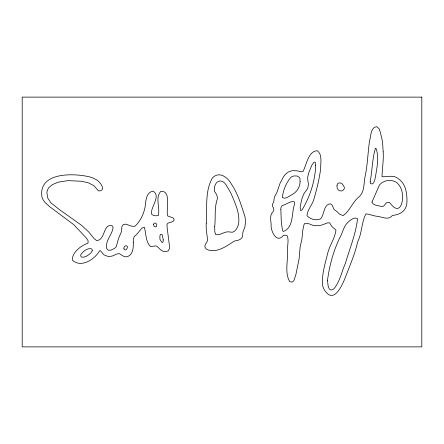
<?xml version="1.0" encoding="UTF-8"?>
<svg xmlns="http://www.w3.org/2000/svg" width="444" height="444" viewBox="0 0 444 444"><rect width="100%" height="100%" fill="white"/><g stroke="black" fill="none" stroke-linecap="round" stroke-linejoin="round"><path stroke-width="0.67" d="M206.288 223.182C205.694 229.01 207.187 234.737 207.564 240.437C206.898 243.134 203.069 245.732 205.805 248.468A6.632 6.632 0 0 0 207.459 249.728C217.027 253.197 226.196 246.331 233.805 241.381A12.743 12.743 0 0 1 236.597 240.548L237.684 240.343A8.103 8.103 0 0 0 240.57 239.061L241.98 237.668L242.596 236.28L242.896 232.09L244.855 227.156L245.382 223.093A31.38 31.38 0 0 0 244.949 216.6C241.27 205.394 237.984 193.706 231.257 183.838C228.083 178.016 220.418 171.6 213.891 176.623A10.229 10.229 0 0 0 212.365 178.055C204.684 191.458 207.298 208.403 206.288 223.182M280.836 209.424L281.324 222.411L282.423 229.853A4.767 4.767 0 0 0 282.822 230.852L283.239 231.524C294.017 227.661 291.325 213.259 294.45 204.556A7.565 7.565 0 0 0 294.433 202.47L294.305 201.759C290.376 200.605 286.558 204.629 282.684 205.411A3.53 3.53 0 0 0 281.707 206.205L281.041 207.337L280.836 209.424M163.292 239.949L162.854 242.324L161.799 242.324L159.945 239.327L159.879 235.992A5.062 5.062 0 0 1 160.578 234.404L162.066 234.421L163.292 239.949M370.207 181.474L370.207 181.99A7.093 7.093 0 0 0 370.435 183.583C374.175 185.919 375.186 178.05 375.618 175.769C377.1 166.783 379.259 157.121 375.968 148.279L375.441 148.279C372.183 159.046 372.311 170.479 370.207 181.474M383.178 151.837C383.766 160.195 382.151 168.42 382.029 176.729C387.49 177.078 393.673 174.52 398.39 178.749C405.666 183.533 407.015 193.035 406.993 201.065C406.959 210.378 401.099 214.596 392.413 215.44C388.112 221.062 381.507 216.311 375.957 216.15A42.346 42.346 0 0 1 369.441 214.408L365.956 213.875C361.438 222.189 362.093 233.072 357.686 241.752C355.289 252.553 351.021 262.831 347.014 273.093C343.778 281.651 334.548 306.804 324.109 289.46A16.944 16.944 0 0 1 322.466 284.709C321.861 274.436 324.914 264.241 327.45 254.362C329.171 245.904 334.87 238.7 335.964 230.181L331.801 226.429L329.603 222.833L327.417 222.888L322.1 224.947A20.896 20.896 0 0 1 316.689 225.696C312.398 226.49 308.985 222.4 304.845 223.36L303.962 224.736L302.725 230.586L301.992 238.556L300.1 247.236L299.073 259.002L295.843 274.758L293.867 280.713L292.196 282.101L289.793 281.69C284.415 273.093 288.156 261.028 287.385 251.354C287.285 246.242 288.85 241.02 287.457 236.003L285.348 235.215L283.505 235.215C276.79 244.383 270.357 230.675 271.14 224.353C270.84 220.685 269.83 216.633 271.795 213.248C273.598 211.572 274.858 208.802 272.738 206.754A3.102 3.102 0 0 1 272.322 204.817L273.809 201.482L274.392 197.042L276.806 192.735L280.059 183.261L283.516 176.723L285.187 174.481L288.533 171.867L292.38 170.64L297.208 170.851L301.293 171.784L302.997 171.462C306.465 165.212 308.175 151.065 317.244 150.716C322.71 154.579 320.451 163.137 320.651 168.97C319.169 179.764 316.517 190.293 313.447 200.721C311.438 205.7 307.365 210.295 306.948 215.717C310.339 219.236 316.078 220.979 320.646 218.881C324.381 214.652 323.593 203.852 330.658 203.863L332.223 205.306L334.027 209.474L337.046 211.616L339.471 214.13L343.14 215.634C349.633 211.1 352.431 202.436 358.558 197.153C364.568 192.463 363.68 184.41 364.857 177.672C367.593 165.545 367.782 152.975 369.563 140.687C371.062 136.319 370.44 127.245 376.756 126.679L379.187 128.81L380.358 132.312L382.567 141.969L383.178 151.837M315.717 165.623C315.024 181.08 310.112 196.52 302.153 209.757A2.303 2.303 0 0 1 300.888 210.378L300.366 210.45L300.183 206.343L302.203 197.841L303.974 193.623L307.742 188.423L308.419 184.31A11.844 11.844 0 0 0 308.003 181.846L307.642 177.744L308.48 173.415L312.021 164.846L314.147 162.01L315.118 162.243L315.334 162.726L315.717 165.623M133.25 242.28C133.577 247.746 132.911 256.11 125.957 256.865C123.432 256.715 121.512 254.873 119.419 253.713C116.467 253.269 114.102 256.027 111.155 256.221A12.038 12.038 0 0 1 107.659 256.31L103.907 254.817L100.422 250.755L99.628 250.755C94.805 259.413 80.78 268.481 72.233 259.973C72.344 252.131 81.086 245.56 88.04 243.118L88.067 240.637L86.419 238.101L73.698 224.603L49.417 206.482L45.183 202.625L43.662 200.666A16.273 16.273 0 0 1 41.997 197.23C37.657 171.351 75.497 172.932 91.425 177.361A21.795 21.795 0 0 1 95.299 179.221C99.334 180.503 107.404 191.014 98.579 190.959L93.928 185.72L88.622 182.906L81.541 181.263L68.043 180.619L58.342 182.145L52.509 184.543L48.807 187.601L47.486 189.96L46.881 192.602L47.752 198.074L50.788 202.742L58.553 208.952L81.707 225.441L88.844 232.095L94.161 238.689L96.603 240.565C105.622 240.198 102.903 223.249 111.977 225.796A2.62 2.62 0 0 1 113.065 227.311C112.454 234.782 104.84 240.593 106.743 248.646L108.325 250.227L110.856 250.161L114.646 248.385L116.278 246.67L118.465 238.7L121.517 231.552L121.884 226.673L123.343 224.453L125.624 224.137L131.979 226.229L134.932 226.29C140.337 221.245 143.806 213.947 145.149 206.738C145.782 201.493 146.037 192.113 153.008 191.203C161.511 195.865 150.255 207.12 151.526 214.136C153.213 215.867 156.138 216.106 158.375 215.457C160.19 207.637 154.984 198.024 160.689 191.431C171.806 190.093 165.812 210.001 167.599 215.912L173.005 217.899L173.654 218.354L174.181 219.935C173.127 223.032 168.492 221.578 167.066 224.148L167.055 227.012L169.48 246.048L169.43 248.546L168.387 250.755L166.123 251.631L163.642 251.543L160.922 250.094L156.915 246.198L155.644 245.948L150.472 246.542C145.549 241.791 146.109 233.572 144.411 227.311L142.013 228.016L136.63 234.476L134.316 236.558L133.389 238.678L133.25 242.28M214.718 226.329L214.824 231.912L215.69 234.604C220.624 235.908 225.114 230.397 230.353 232.101C234.676 233.394 237.029 228.383 238.273 225.086A12.099 12.099 0 0 0 238.794 221.634C239.421 211.866 234.904 202.803 231.285 194.022A68.598 68.598 0 0 0 227.034 186.624C221.939 176.185 212.92 181.696 214.563 191.531C216.794 194.256 218.398 197.741 216.628 201.249C214.452 209.407 215.667 218.004 214.718 226.329M327.5 280.38L328.166 286.191A14.319 14.319 0 0 0 329.343 288.95C330.991 291.209 333.916 289.277 334.981 287.435C340.248 280.22 341.919 271.156 345.465 263.092C349.778 248.418 355.894 233.855 357.531 218.614C353.907 216.306 348.912 221.273 346.47 223.881C343.09 228.277 342.257 233.938 339.355 238.578C333.239 251.648 329.398 266.028 327.5 280.38M123.876 248.218C123.704 249.473 125.68 250.66 126.468 249.4A3.391 3.391 0 0 0 126.995 248.585C129.182 244.977 123.665 244.722 123.876 248.218M300.089 181.79C299.978 186.98 297.058 191.791 292.557 194.355C289.699 195.504 285.475 199.861 282.412 197.602C282.917 190.748 286.374 182.256 291.048 177.195A7.77 7.77 0 0 1 294.711 175.896L297.23 176.057L299.101 177.156L299.916 178.255L300.089 181.79M336.979 185.686L337.024 186.941A5.583 5.583 0 0 0 337.529 188.628C338.234 190.654 340.67 191.531 342.563 190.593A2.947 2.947 0 0 0 343.029 190.321L344.311 188.556A2.553 2.553 0 0 0 344.383 187.84L344.311 187.296A10.001 10.001 0 0 0 343.007 184.97C341.702 182.084 336.968 181.996 336.979 185.686M372.044 201.915L372.017 202.547C373.87 205.727 378.627 205.533 381.829 206.538C385.22 207.015 385.448 200.827 389.005 202.414A5.578 5.578 0 0 1 389.96 202.891C401.304 218.67 405.267 196.664 400.721 187.956A15.762 15.762 0 0 0 399.406 185.564L397.585 183.311A9.38 9.38 0 0 0 395.826 181.99L392.835 180.813L388.933 180.419A16.595 16.595 0 0 0 385.026 181.219L381.99 182.628L379.52 184.815L372.044 201.915M153.58 224.387L154.124 226.446L155.739 227.045C158.081 225.929 156.255 221.584 153.946 223.393L153.58 224.387M92.208 250.816L90.715 253.213L87.374 255.711A18.753 18.753 0 0 1 84.737 256.915L82.806 257.193L81.147 256.915L80.719 255.311A2.459 2.459 0 0 1 80.841 254.64C83.006 251.493 86.83 248.046 90.976 248.696A3.713 3.713 0 0 1 91.991 249.173L92.18 250.016A3.674 3.674 0 0 1 92.208 250.816M421.8 97.125L22.2 97.125L22.2 346.875L421.8 346.875L421.8 97.125"/></g></svg>
